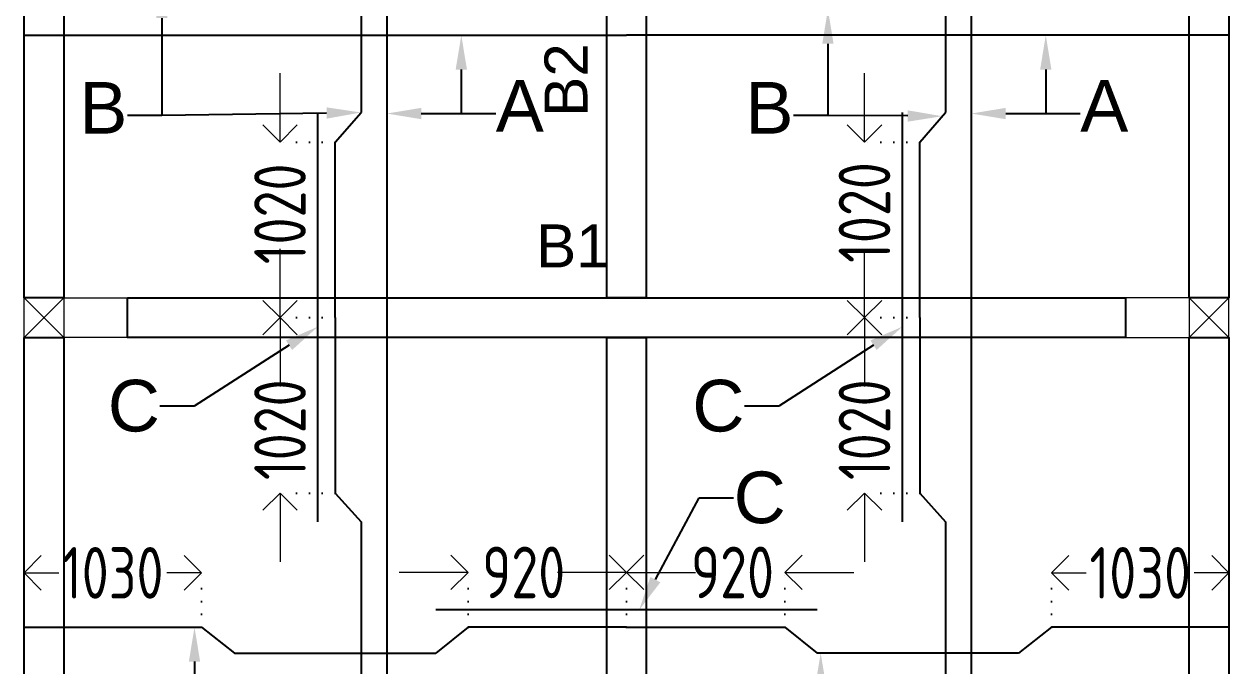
# Model space of a CAD drawing. Header units: inches. Extents: x -605 to 2991212, y -2872845 to 0.
# Drawn here: x 2805439 to 2812439, y -2059131 to -2055401 of the extents above; entities that cross this region are included whole.
import ezdxf
from ezdxf import colors
from ezdxf.entities.mleader import LeaderData, LeaderLine
from ezdxf.enums import TextEntityAlignment as Align
from ezdxf.math import Vec2, Vec3

# ---------------------------------------------------------------- set-up
doc = ezdxf.new("R2010")
doc.units = ezdxf.units.IN
doc.header["$LTSCALE"] = 600
doc.header["$MEASUREMENT"] = 0
doc.linetypes.add('DOT2', pattern=[0.125, 0, -0.125])
for name, color, linetype, lineweight in [('rDIMension', 1, 'Continuous', 18), ('rRCC 2', 40, 'Continuous', 15), ('rREINF 1', 1, 'Continuous', 25)]:
    doc.layers.add(name, color=color, linetype=linetype, lineweight=lineweight)
doc.styles.add('DIM', font='geniso.shx', dxfattribs={"width": 0.85})
doc.styles.get("Standard").update_dxf_attribs({"font": 'arial.ttf'})
doc.dimstyles.new('ST-100', dxfattribs={"dimscale": 100, "dimtxt": 2.5, "dimasz": 2, "dimexe": 0.18, "dimexo": 0.0625, "dimgap": 0.2, "dimtad": 0, "dimdec": 0, "dimzin": 0, "dimdsep": 46, "dimtxsty": 'DIM', "dimblk": 'OPEN90', "dimcen": 0.09, "dimclrd": 256, "dimclrt": 7, "dimadec": 0, "dimazin": 0, "dimtfac": 1, "dimtdec": 0, "dimtofl": 0, "dimtmove": 0, "dimatfit": 3, "dimldrblk": 'OPEN90', "dimfxl": 1, "dimtolj": 1, "dimtzin": 0, "dimlwd": -1, "dimarcsym": 0})

# ---------------------------------------------------------------- blocks, each defined once
blk = doc.blocks.new('_Open90')
at = {"color": 0, "linetype": 'ByBlock', "lineweight": -2}
for p, q in [((-0.5, 0.5), (0, 0)), ((0, 0), (-1, 0)), ((0, 0), (-0.5, -0.5))]:
    blk.add_line(p, q, dxfattribs=at)
blk = doc.blocks.new('*D60')
at = {"layer": 'Defpoints', "color": 0, "linetype": 'ByBlock', "transparency": 16777216}
for p in [(2806468.9, -2058590.5), (2805438.9, -2058906.3), (2806468.9, -2058906.3)]:
    blk.add_point(p, dxfattribs=at)
at = {"layer": 'rDIMension', "color": 0, "linetype": 'DOT2', "lineweight": -2, "transparency": 16777216}
for p, q in [((2805438.9, -2058906.3), (2805438.9, -2058590.5)), ((2806468.9, -2058906.3), (2806468.9, -2058590.5))]:
    blk.add_line(p, q, dxfattribs=at)
at = {"layer": 'rDIMension', "transparency": 16777216}
for p, q in [((2805638.9, -2058590.5), (2805640.5, -2058590.5)), ((2806268.9, -2058590.5), (2806267.2, -2058590.5))]:
    blk.add_line(p, q, dxfattribs=at)
at = {"layer": 'rDIMension', "linetype": 'ByBlock', "transparency": 16777216, "xscale": 200, "yscale": 200, "zscale": 200, "rotation": 180}
blk.add_blockref('_Open90', (2805438.9, -2058590.5), dxfattribs=at)
at = {"layer": 'rDIMension', "linetype": 'ByBlock', "transparency": 16777216, "xscale": 200, "yscale": 200, "zscale": 200}
blk.add_blockref('_Open90', (2806468.9, -2058590.5), dxfattribs=at)
at = {"layer": 'rDIMension', "color": 7, "linetype": 'ByBlock', "transparency": 16777216, "insert": (2805953.9, -2058590.5), "char_height": 300, "attachment_point": 5, "style": 'DIM'}
blk.add_mtext('\\A1;1030', dxfattribs=at)
blk = doc.blocks.new('*D61')
at = {"layer": 'Defpoints', "color": 0, "linetype": 'ByBlock', "transparency": 16777216}
for p in [(2808938.9, -2058587.9), (2808018.9, -2058906.3), (2808938.9, -2058906.3)]:
    blk.add_point(p, dxfattribs=at)
at = {"layer": 'rDIMension', "transparency": 16777216}
for p, q in [((2807818.9, -2058587.9), (2807618.9, -2058587.9)), ((2809138.9, -2058587.9), (2809338.9, -2058587.9))]:
    blk.add_line(p, q, dxfattribs=at)
at = {"layer": 'rDIMension', "color": 0, "linetype": 'DOT2', "lineweight": -2, "transparency": 16777216}
for p, q in [((2808018.9, -2058906.3), (2808018.9, -2058587.9)), ((2808938.9, -2058906.3), (2808938.9, -2058587.9))]:
    blk.add_line(p, q, dxfattribs=at)
at = {"layer": 'rDIMension', "linetype": 'ByBlock', "transparency": 16777216, "xscale": 200, "yscale": 200, "zscale": 200}
blk.add_blockref('_Open90', (2808018.9, -2058587.9), dxfattribs=at)
at = {"layer": 'rDIMension', "linetype": 'ByBlock', "transparency": 16777216, "xscale": 200, "yscale": 200, "zscale": 200, "rotation": 180}
blk.add_blockref('_Open90', (2808938.9, -2058587.9), dxfattribs=at)
at = {"layer": 'rDIMension', "color": 7, "linetype": 'ByBlock', "transparency": 16777216, "insert": (2808341.6, -2058587.9), "char_height": 300, "attachment_point": 5, "style": 'DIM'}
blk.add_mtext('\\A1;920', dxfattribs=at)
blk = doc.blocks.new('*D62')
at = {"layer": 'Defpoints', "color": 0, "linetype": 'ByBlock', "transparency": 16777216}
for p in [(2811408.9, -2058590.5), (2811408.9, -2058906.3), (2812438.9, -2058906.3)]:
    blk.add_point(p, dxfattribs=at)
at = {"layer": 'rDIMension', "color": 0, "linetype": 'DOT2', "lineweight": -2, "transparency": 16777216}
for p, q in [((2811408.9, -2058906.3), (2811408.9, -2058590.5)), ((2812438.9, -2058906.3), (2812438.9, -2058590.5))]:
    blk.add_line(p, q, dxfattribs=at)
at = {"layer": 'rDIMension', "transparency": 16777216}
for p, q in [((2811608.9, -2058590.5), (2811610.5, -2058590.5)), ((2812238.9, -2058590.5), (2812237.2, -2058590.5))]:
    blk.add_line(p, q, dxfattribs=at)
at = {"layer": 'rDIMension', "linetype": 'ByBlock', "transparency": 16777216, "xscale": 200, "yscale": 200, "zscale": 200, "rotation": 180}
blk.add_blockref('_Open90', (2811408.9, -2058590.5), dxfattribs=at)
at = {"layer": 'rDIMension', "linetype": 'ByBlock', "transparency": 16777216, "xscale": 200, "yscale": 200, "zscale": 200}
blk.add_blockref('_Open90', (2812438.9, -2058590.5), dxfattribs=at)
at = {"layer": 'rDIMension', "color": 7, "linetype": 'ByBlock', "transparency": 16777216, "insert": (2811923.9, -2058590.5), "char_height": 300, "attachment_point": 5, "style": 'DIM'}
blk.add_mtext('\\A1;1030', dxfattribs=at)
blk = doc.blocks.new('*D63')
at = {"layer": 'Defpoints', "color": 0, "linetype": 'ByBlock', "transparency": 16777216}
for p in [(2808938.9, -2058587.9), (2808938.9, -2058906.3), (2809858.9, -2058906.3)]:
    blk.add_point(p, dxfattribs=at)
at = {"layer": 'rDIMension', "transparency": 16777216}
for p, q in [((2808738.9, -2058587.9), (2808538.9, -2058587.9)), ((2810058.9, -2058587.9), (2810258.9, -2058587.9))]:
    blk.add_line(p, q, dxfattribs=at)
at = {"layer": 'rDIMension', "color": 0, "linetype": 'DOT2', "lineweight": -2, "transparency": 16777216}
for p, q in [((2808938.9, -2058906.3), (2808938.9, -2058587.9)), ((2809858.9, -2058906.3), (2809858.9, -2058587.9))]:
    blk.add_line(p, q, dxfattribs=at)
at = {"layer": 'rDIMension', "linetype": 'ByBlock', "transparency": 16777216, "xscale": 200, "yscale": 200, "zscale": 200}
blk.add_blockref('_Open90', (2808938.9, -2058587.9), dxfattribs=at)
at = {"layer": 'rDIMension', "linetype": 'ByBlock', "transparency": 16777216, "xscale": 200, "yscale": 200, "zscale": 200, "rotation": 180}
blk.add_blockref('_Open90', (2809858.9, -2058587.9), dxfattribs=at)
at = {"layer": 'rDIMension', "color": 7, "linetype": 'ByBlock', "transparency": 16777216, "insert": (2809554.9, -2058587.9), "char_height": 300, "attachment_point": 5, "style": 'DIM'}
blk.add_mtext('\\A1;920', dxfattribs=at)
blk = doc.blocks.new('*D128')
at = {"layer": 'Defpoints', "color": 0, "linetype": 'ByBlock', "transparency": 16777216}
for p in [(2807246.4, -2056086.9), (2806925.7, -2057106.9), (2807246.4, -2057106.9)]:
    blk.add_point(p, dxfattribs=at)
at = {"layer": 'rDIMension', "transparency": 16777216}
for p, q in [((2806925.7, -2055886.9), (2806925.7, -2055686.9)), ((2806925.7, -2057306.9), (2806925.7, -2057506.9))]:
    blk.add_line(p, q, dxfattribs=at)
at = {"layer": 'rDIMension', "color": 0, "linetype": 'DOT2', "lineweight": -2, "transparency": 16777216}
for p, q in [((2807246.4, -2056086.9), (2806925.7, -2056086.9)), ((2807246.4, -2057106.9), (2806925.7, -2057106.9))]:
    blk.add_line(p, q, dxfattribs=at)
at = {"layer": 'rDIMension', "linetype": 'ByBlock', "transparency": 16777216, "xscale": 200, "yscale": 200, "zscale": 200}
for p, rotation in [((2806925.7, -2056086.9), 270), ((2806925.7, -2057106.9), 90)]:
    blk.add_blockref('_Open90', p, dxfattribs=dict(at, rotation=rotation))
at = {"layer": 'rDIMension', "color": 7, "linetype": 'ByBlock', "transparency": 16777216, "insert": (2806925.7, -2056504.3), "char_height": 300, "attachment_point": 5, "rotation": 90, "style": 'DIM'}
blk.add_mtext('\\A1;1020', dxfattribs=at)
blk = doc.blocks.new('*D129')
at = {"layer": 'Defpoints', "color": 0, "linetype": 'ByBlock', "transparency": 16777216}
for p in [(2810642.2, -2056086.9), (2810321.5, -2057106.9), (2810642.2, -2057106.9)]:
    blk.add_point(p, dxfattribs=at)
at = {"layer": 'rDIMension', "transparency": 16777216}
for p, q in [((2810321.5, -2055886.9), (2810321.5, -2055686.9)), ((2810321.5, -2057306.9), (2810321.5, -2057506.9))]:
    blk.add_line(p, q, dxfattribs=at)
at = {"layer": 'rDIMension', "color": 0, "linetype": 'DOT2', "lineweight": -2, "transparency": 16777216}
for p, q in [((2810642.2, -2056086.9), (2810321.5, -2056086.9)), ((2810642.2, -2057106.9), (2810321.5, -2057106.9))]:
    blk.add_line(p, q, dxfattribs=at)
at = {"layer": 'rDIMension', "linetype": 'ByBlock', "transparency": 16777216, "xscale": 200, "yscale": 200, "zscale": 200}
for p, rotation in [((2810321.5, -2056086.9), 270), ((2810321.5, -2057106.9), 90)]:
    blk.add_blockref('_Open90', p, dxfattribs=dict(at, rotation=rotation))
at = {"layer": 'rDIMension', "color": 7, "linetype": 'ByBlock', "transparency": 16777216, "insert": (2810321.5, -2056496.3), "char_height": 300, "attachment_point": 5, "rotation": 90, "style": 'DIM'}
blk.add_mtext('\\A1;1020', dxfattribs=at)
blk = doc.blocks.new('*D131')
at = {"layer": 'Defpoints', "color": 0, "linetype": 'ByBlock', "transparency": 16777216}
for p in [(2806925.7, -2057106.9), (2807246.4, -2057106.9), (2807246.4, -2058126.9)]:
    blk.add_point(p, dxfattribs=at)
at = {"layer": 'rDIMension', "transparency": 16777216}
for p, q in [((2806925.7, -2056906.9), (2806925.7, -2056706.9)), ((2806925.7, -2058326.9), (2806925.7, -2058526.9))]:
    blk.add_line(p, q, dxfattribs=at)
at = {"layer": 'rDIMension', "color": 0, "linetype": 'DOT2', "lineweight": -2, "transparency": 16777216}
for p, q in [((2807246.4, -2057106.9), (2806925.7, -2057106.9)), ((2807246.4, -2058126.9), (2806925.7, -2058126.9))]:
    blk.add_line(p, q, dxfattribs=at)
at = {"layer": 'rDIMension', "linetype": 'ByBlock', "transparency": 16777216, "xscale": 200, "yscale": 200, "zscale": 200}
for p, rotation in [((2806925.7, -2057106.9), 270), ((2806925.7, -2058126.9), 90)]:
    blk.add_blockref('_Open90', p, dxfattribs=dict(at, rotation=rotation))
at = {"layer": 'rDIMension', "color": 7, "linetype": 'ByBlock', "transparency": 16777216, "insert": (2806925.7, -2057758.6), "char_height": 300, "attachment_point": 5, "rotation": 90, "style": 'DIM'}
blk.add_mtext('\\A1;1020', dxfattribs=at)
blk = doc.blocks.new('*D133')
at = {"layer": 'Defpoints', "color": 0, "linetype": 'ByBlock', "transparency": 16777216}
for p in [(2810321.5, -2057106.9), (2810642.2, -2057106.9), (2810642.2, -2058126.9)]:
    blk.add_point(p, dxfattribs=at)
at = {"layer": 'rDIMension', "transparency": 16777216}
for p, q in [((2810321.5, -2056906.9), (2810321.5, -2056706.9)), ((2810321.5, -2058326.9), (2810321.5, -2058526.9))]:
    blk.add_line(p, q, dxfattribs=at)
at = {"layer": 'rDIMension', "color": 0, "linetype": 'DOT2', "lineweight": -2, "transparency": 16777216}
for p, q in [((2810642.2, -2057106.9), (2810321.5, -2057106.9)), ((2810642.2, -2058126.9), (2810321.5, -2058126.9))]:
    blk.add_line(p, q, dxfattribs=at)
at = {"layer": 'rDIMension', "linetype": 'ByBlock', "transparency": 16777216, "xscale": 200, "yscale": 200, "zscale": 200}
for p, rotation in [((2810321.5, -2057106.9), 270), ((2810321.5, -2058126.9), 90)]:
    blk.add_blockref('_Open90', p, dxfattribs=dict(at, rotation=rotation))
at = {"layer": 'rDIMension', "color": 7, "linetype": 'ByBlock', "transparency": 16777216, "insert": (2810321.5, -2057758.6), "char_height": 300, "attachment_point": 5, "rotation": 90, "style": 'DIM'}
blk.add_mtext('\\A1;1020', dxfattribs=at)

msp = doc.modelspace()

# ---------------------------------------------------------------- linework, layer by layer
at = {"color": 4, "linetype": 'ByBlock'}
for points in [[(2807546.4, -2053340.9), (2807546.4, -2057106.9)], [(2810942.2, -2053340.9), (2810942.2, -2057106.9)], [(2807396.4, -2054532.7), (2807396.4, -2055915.1)], [(2810792.2, -2054532.7), (2810792.2, -2055915.1)], [(2805438.9, -2055466), (2808938.9, -2055466)], [(2812438.9, -2055466), (2808938.9, -2055466)], [(2807146.4, -2058293.8), (2807146.4, -2055915.1)], [(2807246.4, -2057106.9), (2807246.4, -2056086.9), (2807396.4, -2055915.1)], [(2810542.2, -2058293.8), (2810542.2, -2055915.1)], [(2810642.2, -2057106.9), (2810642.2, -2056086.9), (2810792.2, -2055915.1)], [(2807246.4, -2057106.9), (2807246.4, -2058126.9), (2807396.4, -2058293.8)], [(2807546.4, -2057106.9), (2807546.4, -2060806.9)], [(2810642.2, -2057106.9), (2810642.2, -2058126.9), (2810792.2, -2058293.8)], [(2810942.2, -2057106.9), (2810942.2, -2060806.9)], [(2807396.4, -2058293.8), (2807396.4, -2059620.1)], [(2810792.2, -2058293.8), (2810792.2, -2059620.1)], [(2810047.1, -2058806.3), (2807830.6, -2058806.3)], [(2805438.9, -2058906.3), (2806468.9, -2058906.3), (2806662.1, -2059056.3)], [(2808938.9, -2058906.3), (2808018.9, -2058906.3), (2807830.6, -2059056.3)], [(2808938.9, -2058906.3), (2809858.9, -2058906.3), (2810047.1, -2059056.3)], [(2812438.9, -2058906.3), (2811408.9, -2058906.3), (2811215.6, -2059056.3)], [(2806662.1, -2059056.3), (2807830.6, -2059056.3)], [(2811215.6, -2059056.3), (2810047.1, -2059056.3)]]:
    msp.add_lwpolyline(points, dxfattribs=at)
at = {"color": 1, "linetype": 'ByBlock'}
for points in [[(2805438.9, -2053455.9), (2805668.9, -2053455.9), (2805668.9, -2056991.9), (2805438.9, -2056991.9)], [(2808823.9, -2053455.9), (2809053.9, -2053455.9), (2809053.9, -2056991.9), (2808823.9, -2056991.9)], [(2812208.9, -2053455.9), (2812438.9, -2053455.9), (2812438.9, -2056991.9), (2812208.9, -2056991.9)], [(2806038.9, -2056991.9), (2811838.9, -2056991.9), (2811838.9, -2057221.9), (2806038.9, -2057221.9)], [(2805438.9, -2057221.9), (2805668.9, -2057221.9), (2805668.9, -2060691.9), (2805438.9, -2060691.9)], [(2808823.9, -2057221.9), (2809053.9, -2057221.9), (2809053.9, -2060691.9), (2808823.9, -2060691.9)], [(2812208.9, -2057221.9), (2812438.9, -2057221.9), (2812438.9, -2060691.9), (2812208.9, -2060691.9)]]:
    msp.add_lwpolyline(points, close=True, dxfattribs=at)
at = {"layer": 'rRCC 2', "color": 6}
for p, q in [((2805438.9, -2056991.9), (2805668.9, -2057221.9)), ((2805438.9, -2057221.9), (2805668.9, -2056991.9)), ((2812438.9, -2056991.9), (2812208.9, -2057221.9)), ((2812438.9, -2057221.9), (2812208.9, -2056991.9))]:
    msp.add_line(p, q, dxfattribs=at)
for points in [[(2805438.9, -2057221.9), (2805438.9, -2056991.9), (2806038.9, -2056991.9), (2806038.9, -2057221.9)], [(2805438.9, -2056991.9), (2805668.9, -2056991.9), (2805668.9, -2057221.9), (2805438.9, -2057221.9)], [(2812438.9, -2057221.9), (2812438.9, -2056991.9), (2811838.9, -2056991.9), (2811838.9, -2057221.9)], [(2812438.9, -2056991.9), (2812208.9, -2056991.9), (2812208.9, -2057221.9), (2812438.9, -2057221.9)]]:
    msp.add_lwpolyline(points, close=True, dxfattribs=at)

# ---------------------------------------------------------------- texts
at = {"layer": 'rRCC 2'}
msp.add_text('B2', height=250, rotation=90, dxfattribs=at).set_placement((2808587.5, -2055726.4), align=Align.MIDDLE_CENTER)
msp.add_text('B1', height=250, dxfattribs=at).set_placement((2808627.5, -2056690.4), align=Align.MIDDLE_CENTER)

# ---------------------------------------------------------------- dimensions: what is measured, and where the dimension line sits
at = {"layer": 'rDIMension', "color": 1, "linetype": 'ByBlock'}
for base, p1, p2, angle, override, picture, middle in [((2806925.7, -2057106.9), (2807246.4, -2056086.9), (2807246.4, -2057106.9), 90, {"dimtxt": 3, "dimexe": 0, "dimexo": 0, "dimtmove": 1, "dimfxl": 1.25, "dimtfillclr": 256, "dimarcsym": 2}, '*D128', (2806925.7, -2056504.3)), ((2810321.5, -2057106.9), (2810642.2, -2056086.9), (2810642.2, -2057106.9), 90, {"dimtxt": 3, "dimexe": 0, "dimexo": 0, "dimtmove": 1, "dimfxl": 1.25, "dimtfillclr": 256, "dimarcsym": 2}, '*D129', (2810321.5, -2056496.3)), ((2806925.7, -2057106.9), (2807246.4, -2058126.9), (2807246.4, -2057106.9), 90, {"dimtxt": 3, "dimexe": 0, "dimexo": 0, "dimtmove": 1, "dimfxl": 1.25, "dimtfillclr": 256, "dimarcsym": 2}, '*D131', (2806925.7, -2057758.6)), ((2810321.5, -2057106.9), (2810642.2, -2058126.9), (2810642.2, -2057106.9), 90, {"dimtxt": 3, "dimexe": 0, "dimexo": 0, "dimtmove": 1, "dimfxl": 1.25, "dimtfillclr": 256, "dimarcsym": 2}, '*D133', (2810321.5, -2057758.6)), ((2808938.9, -2058587.9), (2809858.9, -2058906.3), (2808938.9, -2058906.3), 180, {"dimtxt": 3, "dimexe": 0, "dimexo": 0, "dimtmove": 1, "dimfxl": 1.25, "dimtfillclr": 256, "dimarcsym": 2}, '*D63', (2809554.9, -2058587.9)), ((2811408.9, -2058590.5), (2812438.9, -2058906.3), (2811408.9, -2058906.3), 180, {"dimtxt": 3, "dimasz": 2, "dimexe": 0, "dimexo": 0, "dimtmove": 1, "dimfxl": 1.25, "dimtfillclr": 256, "dimarcsym": 2}, '*D62', (2811923.9, -2058590.5))]:
    dim = msp.add_linear_dim(base=base, p1=p1, p2=p2, angle=angle, dimstyle='ST-100', override=override, dxfattribs=at)
    dim.commit()
    dim.dimension.update_dxf_attribs({"geometry": picture, "text_midpoint": middle, "dimtype": 160})
for base, p1, p2, override, picture, middle in [((2806468.9, -2058590.5), (2805438.9, -2058906.3), (2806468.9, -2058906.3), {"dimtxt": 3, "dimasz": 2, "dimexe": 0, "dimexo": 0, "dimtmove": 1, "dimfxl": 1.25, "dimtfillclr": 256, "dimarcsym": 2}, '*D60', (2805953.9, -2058590.5)), ((2808938.9, -2058587.9), (2808018.9, -2058906.3), (2808938.9, -2058906.3), {"dimtxt": 3, "dimexe": 0, "dimexo": 0, "dimtmove": 1, "dimfxl": 1.25, "dimtfillclr": 256, "dimarcsym": 2}, '*D61', (2808341.6, -2058587.9))]:
    dim = msp.add_linear_dim(base=base, p1=p1, p2=p2, dimstyle='ST-100', override=override, dxfattribs=at)
    dim.commit()
    dim.dimension.update_dxf_attribs({"geometry": picture, "text_midpoint": middle, "dimtype": 160})

# ---------------------------------------------------------------- leaders
at = {"layer": 'rREINF 1', "color": 3, "linetype": 'ByBlock'}
ml = msp.add_multileader_mtext('Standard', dxfattribs=at)
ml.set_content('B', color=3)
ml.set_leader_properties()
ml.build(insert=Vec2(0, 0))
ml.multileader.update_dxf_attribs({"text_top_attachment_type": 0, "text_bottom_attachment_type": 0, "dogleg_length": 200, "arrow_head_size": 200})
ctx = ml.context
ctx.base_point, ctx.char_height, ctx.arrow_head_size, ctx.landing_gap_size, ctx.plane_origin = Vec3(2805812.3, -2055932.4), 300, 200, 0.09, Vec3(2806273.1, -2055339.1)
ctx.text_align_type = 2
notes = []
notes.append((ctx, [(0, (1, 1, 0), (2806239, -2055932.4), (-1, 0), 200, [(0, [(2806239, -2055166)], 256, [])])]))
ctx.mtext.insert, ctx.mtext.alignment, ctx.mtext.flow_direction = Vec3(2806038.9, -2055737.9), 3, 5
ml = msp.add_multileader_mtext('Standard', dxfattribs=at)
ml.set_content('B', color=3)
ml.set_leader_properties()
ml.build(insert=Vec2(0, 0))
ml.multileader.update_dxf_attribs({"text_top_attachment_type": 0, "text_bottom_attachment_type": 0, "dogleg_length": 200, "arrow_head_size": 200})
ctx = ml.context
ctx.base_point, ctx.char_height, ctx.arrow_head_size, ctx.landing_gap_size, ctx.plane_origin = Vec3(2809682.4, -2055932.4), 300, 200, 0.09, Vec3(2810143.2, -2055339.1)
ctx.text_align_type = 2
notes.append((ctx, [(0, (1, 1, 0), (2810109.1, -2055932.4), (-1, 0), 200, [(0, [(2810109.1, -2055316)], 256, [])])]))
ctx.mtext.insert, ctx.mtext.alignment, ctx.mtext.flow_direction = Vec3(2809909, -2055737.9), 3, 5
ml = msp.add_multileader_mtext('Standard', dxfattribs=at)
ml.set_content('A', color=3)
ml.set_leader_properties()
ml.build(insert=Vec2(0, 0))
ml.multileader.update_dxf_attribs({"text_top_attachment_type": 0, "text_bottom_attachment_type": 0, "dogleg_length": 200, "arrow_head_size": 200})
ctx = ml.context
ctx.base_point, ctx.char_height, ctx.arrow_head_size, ctx.landing_gap_size, ctx.plane_origin = Vec3(2808179.1, -2055921.2), 300, 200, 0.09, Vec3(2808132.5, -2055328)
notes.append((ctx, [(0, (1, 1, 0), (2807979.1, -2055921.2), (1, 0), 200, [(0, [(2807979.1, -2055466)], 256, [])])]))
ctx.mtext.insert, ctx.mtext.flow_direction = Vec3(2808179.2, -2055726.8), 5
ml = msp.add_multileader_mtext('Standard', dxfattribs=at)
ml.set_content('A', color=3)
ml.set_leader_properties()
ml.build(insert=Vec2(0, 0))
ml.multileader.update_dxf_attribs({"text_top_attachment_type": 0, "text_bottom_attachment_type": 0, "dogleg_length": 200, "arrow_head_size": 200})
ctx = ml.context
ctx.base_point, ctx.char_height, ctx.arrow_head_size, ctx.landing_gap_size, ctx.plane_origin = Vec3(2811574.9, -2055921.2), 300, 200, 0.09, Vec3(2811528.4, -2055328)
notes.append((ctx, [(0, (1, 1, 0), (2811374.9, -2055921.2), (1, 0), 200, [(0, [(2811374.9, -2055466)], 256, [])])]))
ctx.mtext.insert, ctx.mtext.flow_direction = Vec3(2811575, -2055726.8), 5
ml = msp.add_multileader_mtext('Standard', dxfattribs=at)
ml.set_content('', color=3)
ml.set_leader_properties()
ml.build(insert=Vec2(0, 0))
ml.multileader.update_dxf_attribs({"text_top_attachment_type": 0, "text_bottom_attachment_type": 0, "dogleg_length": 200, "arrow_head_size": 200})
ctx = ml.context
ctx.base_point, ctx.char_height, ctx.arrow_head_size, ctx.landing_gap_size, ctx.plane_origin = Vec3(2806038.8, -2055932.4), 300, 200, 0.09, Vec3(2806842.4, -2055932.4)
ctx.text_align_type = 2
notes.append((ctx, [(0, (1, 1, 0), (2806239, -2055932.4), (-1, 0), 200, [(0, [(2807396.4, -2055915.1)], 256, [])])]))
ctx.mtext.insert, ctx.mtext.alignment, ctx.mtext.flow_direction = Vec3(2806038.9, -2055782.4), 3, 5
ml = msp.add_multileader_mtext('Standard', dxfattribs=at)
ml.set_content('', color=3)
ml.set_leader_properties()
ml.build(insert=Vec2(0, 0))
ml.multileader.update_dxf_attribs({"text_top_attachment_type": 0, "text_bottom_attachment_type": 0, "dogleg_length": 200, "arrow_head_size": 200})
ctx = ml.context
ctx.base_point, ctx.char_height, ctx.arrow_head_size, ctx.landing_gap_size, ctx.plane_origin = Vec3(2808179.1, -2055921.2), 300, 200, 0.09, Vec3(2807563.3, -2055921.2)
notes.append((ctx, [(0, (1, 1, 0), (2807979.1, -2055921.2), (1, 0), 200, [(0, [(2807546.4, -2055921.2)], 256, [])])]))
ctx.mtext.insert, ctx.mtext.flow_direction = Vec3(2808179.2, -2055771.2), 5
ml = msp.add_multileader_mtext('Standard', dxfattribs=at)
ml.set_content('', color=3)
ml.set_leader_properties()
ml.build(insert=Vec2(0, 0))
ml.multileader.update_dxf_attribs({"text_top_attachment_type": 0, "text_bottom_attachment_type": 0, "dogleg_length": 200, "arrow_head_size": 200})
ctx = ml.context
ctx.base_point, ctx.char_height, ctx.arrow_head_size, ctx.landing_gap_size, ctx.plane_origin = Vec3(2809908.9, -2055932.4), 300, 200, 0.09, Vec3(2810712.5, -2055932.4)
ctx.text_align_type = 2
notes.append((ctx, [(0, (1, 1, 0), (2810109.1, -2055932.4), (-1, 0), 200, [(0, [(2810773.2, -2055936.8)], 256, [])])]))
ctx.mtext.insert, ctx.mtext.alignment, ctx.mtext.flow_direction = Vec3(2809909, -2055782.4), 3, 5
ml = msp.add_multileader_mtext('Standard', dxfattribs=at)
ml.set_content('', color=3)
ml.set_leader_properties()
ml.build(insert=Vec2(0, 0))
ml.multileader.update_dxf_attribs({"text_top_attachment_type": 0, "text_bottom_attachment_type": 0, "dogleg_length": 200, "arrow_head_size": 200})
ctx = ml.context
ctx.base_point, ctx.char_height, ctx.arrow_head_size, ctx.landing_gap_size, ctx.plane_origin = Vec3(2811574.9, -2055921.2), 300, 200, 0.09, Vec3(2810959.1, -2055921.2)
notes.append((ctx, [(0, (1, 1, 0), (2811374.9, -2055921.2), (1, 0), 200, [(0, [(2810942.2, -2055921.2)], 256, [])])]))
ctx.mtext.insert, ctx.mtext.flow_direction = Vec3(2811575, -2055771.2), 5
ml = msp.add_multileader_mtext('Standard', dxfattribs=at)
ml.set_content('C', color=3)
ml.set_leader_properties()
ml.build(insert=Vec2(0, 0))
ml.multileader.update_dxf_attribs({"text_top_attachment_type": 0, "text_bottom_attachment_type": 0, "dogleg_length": 200, "arrow_head_size": 200})
ctx = ml.context
ctx.base_point, ctx.char_height, ctx.arrow_head_size, ctx.landing_gap_size, ctx.plane_origin = Vec3(2805962.5, -2057621.4), 300, 200, 0.09, Vec3(2806725, -2057410.1)
ctx.text_align_type = 2
notes.append((ctx, [(1, (1, 1, 0), (2806427.9, -2057621.4), (-1, 0), 200, [(0, [(2807146.4, -2057159.5)], 256, [])])]))
ctx.mtext.insert, ctx.mtext.alignment, ctx.mtext.flow_direction = Vec3(2806227.8, -2057468.8), 3, 5
ml = msp.add_multileader_mtext('Standard', dxfattribs=at)
ml.set_content('C', color=3)
ml.set_leader_properties()
ml.build(insert=Vec2(0, 0))
ml.multileader.update_dxf_attribs({"text_top_attachment_type": 0, "text_bottom_attachment_type": 0, "dogleg_length": 200, "arrow_head_size": 200})
ctx = ml.context
ctx.base_point, ctx.char_height, ctx.arrow_head_size, ctx.landing_gap_size, ctx.plane_origin = Vec3(2809358.5, -2057621.4), 300, 200, 0.09, Vec3(2810121, -2057410.1)
ctx.text_align_type = 2
notes.append((ctx, [(1, (1, 1, 0), (2809823.9, -2057621.4), (-1, 0), 200, [(0, [(2810542.4, -2057159.5)], 256, [])])]))
ctx.mtext.insert, ctx.mtext.alignment, ctx.mtext.flow_direction = Vec3(2809623.8, -2057468.8), 3, 5
ml = msp.add_multileader_mtext('Standard', dxfattribs=at)
ml.set_content('C', color=3)
ml.set_leader_properties()
ml.build(insert=Vec2(0, 0))
ml.multileader.update_dxf_attribs({"text_top_attachment_type": 0, "text_bottom_attachment_type": 0, "dogleg_length": 200, "arrow_head_size": 200})
ctx = ml.context
ctx.base_point, ctx.char_height, ctx.arrow_head_size, ctx.landing_gap_size, ctx.plane_origin = Vec3(2809561.5, -2058154.4), 300, 200, 0.09, Vec3(2808590.7, -2059056.9)
notes.append((ctx, [(0, (1, 1, 0), (2809361.5, -2058154.4), (1, 0), 200, [(0, [(2809012.1, -2058806.3)], 256, [])])]))
ctx.mtext.insert, ctx.mtext.flow_direction = Vec3(2809561.6, -2058001.8), 5
ml = msp.add_multileader_mtext('Standard', dxfattribs=at)
ml.set_content('B', color=3)
ml.set_leader_properties()
ml.build(insert=Vec2(0, 0))
ml.multileader.update_dxf_attribs({"text_top_attachment_type": 0, "text_bottom_attachment_type": 0, "dogleg_length": 200, "arrow_head_size": 200})
ctx = ml.context
ctx.base_point, ctx.char_height, ctx.arrow_head_size, ctx.landing_gap_size, ctx.plane_origin = Vec3(2806002.2, -2059672.6), 300, 200, 0.09, Vec3(2806463, -2059079.4)
ctx.text_align_type = 2
notes.append((ctx, [(0, (1, 1, 0), (2806428.9, -2059672.6), (-1, 0), 200, [(0, [(2806428.9, -2058906.3)], 256, [])])]))
ctx.mtext.insert, ctx.mtext.alignment, ctx.mtext.flow_direction = Vec3(2806228.8, -2059478.2), 3, 5
ml = msp.add_multileader_mtext('Standard', dxfattribs=at)
ml.set_content('B', color=3)
ml.set_leader_properties()
ml.build(insert=Vec2(0, 0))
ml.multileader.update_dxf_attribs({"text_top_attachment_type": 0, "text_bottom_attachment_type": 0, "dogleg_length": 200, "arrow_head_size": 200})
ctx = ml.context
ctx.base_point, ctx.char_height, ctx.arrow_head_size, ctx.landing_gap_size, ctx.plane_origin = Vec3(2809640.3, -2059672.6), 300, 200, 0.09, Vec3(2810101.2, -2059079.4)
ctx.text_align_type = 2
notes.append((ctx, [(0, (1, 1, 0), (2810067.1, -2059672.6), (-1, 0), 200, [(0, [(2810067.1, -2059056.3)], 256, [])])]))
ctx.mtext.insert, ctx.mtext.alignment, ctx.mtext.flow_direction = Vec3(2809867, -2059478.2), 3, 5
for ctx, leaders in notes:
    for number, flags, end, landing, length, lines in leaders:
        leader = LeaderData()
        leader.index, (leader.has_last_leader_line, leader.has_dogleg_vector, leader.attachment_direction) = number, flags
        leader.last_leader_point, leader.dogleg_vector, leader.dogleg_length = Vec3(end), Vec3(landing), length
        for number, points, colour, breaks in lines:
            line = LeaderLine()
            line.index, line.vertices, line.color, line.breaks = number, Vec3.list(points), colors.encode_raw_color(colour), breaks
            leader.lines.append(line)
        ctx.leaders.append(leader)

doc.saveas('drawing.dxf')
